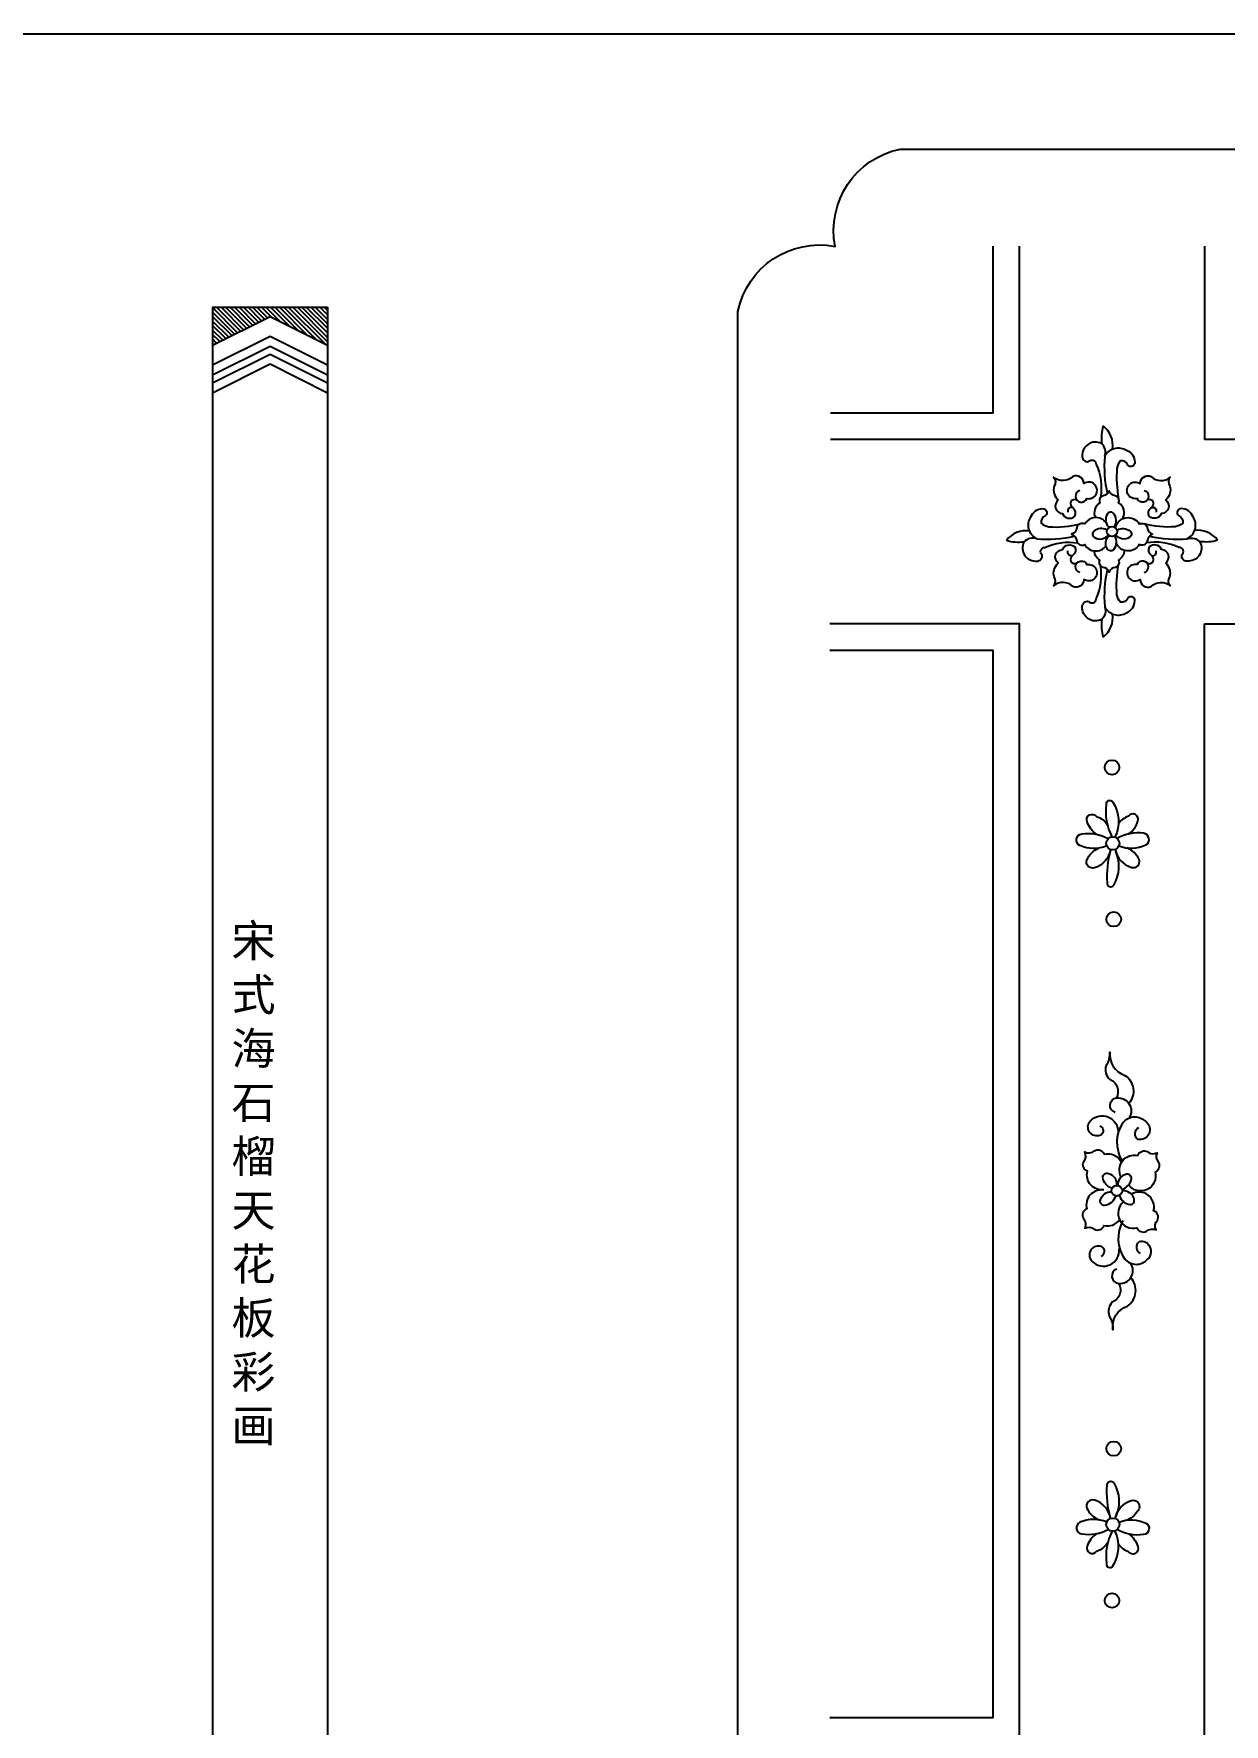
# Model space of a CAD drawing. Extents: x -66030 to 95157, y -13132 to 45879.
# Drawn here: x -38827 to -37700, y 6410 to 8010 of the extents above; entities that cross this region are included whole.
import ezdxf

# ---------------------------------------------------------------- set-up
doc = ezdxf.new("R2010")
doc.units = 0
doc.header["$LTSCALE"] = 100
doc.header["$MEASUREMENT"] = 0
for name, color, linetype in [('3', 11, 'CONTINUOUS'), ('4', 121, 'CONTINUOUS'), ('BH', 21, 'CONTINUOUS'), ('TEXT', 105, 'CONTINUOUS')]:
    doc.layers.add(name, color=color, linetype=linetype)
doc.styles.add('HZ', font='simhei.ttf')

# ---------------------------------------------------------------- blocks, each defined once
blk = doc.blocks.new('A$C7474708E')
at = {"layer": '3'}
for p, q in [((0, 1106.4), (0, 0)), ((0, 1106.4), (0, 1082.4)), ((0, 1106.4), (72.5, 1106.4)), ((0, 1082.4), (36.3, 1100.6)), ((36.3, 1100.6), (72.5, 1082.4)), ((72.5, 1106.4), (72.5, 0)), ((72.5, 1106.4), (72.5, 1082.4)), ((0, 1070), (36.3, 1088.1)), ((36.3, 1088.1), (72.5, 1070)), ((0, 1063.8), (36.3, 1081.9)), ((36.3, 1081.9), (72.5, 1063.8)), ((0, 1058.6), (36.3, 1076.8)), ((0, 1052.4), (36.3, 1070.6)), ((0, 1070), (0, 1063.8)), ((36.3, 1076.8), (72.5, 1058.6)), ((36.3, 1070.6), (72.5, 1052.4)), ((72.5, 1070), (72.5, 1063.8)), ((0, 1058.6), (0, 1052.4)), ((72.5, 1058.6), (72.5, 1052.4))]:
    blk.add_line(p, q, dxfattribs=at)
at = {"layer": 'BH'}
for p, q in [((15.8, 1090.3), (0, 1106.2)), ((13.9, 1089.4), (0, 1103.3)), ((12.1, 1088.5), (0, 1100.5)), ((17.7, 1091.3), (2.6, 1106.4)), ((19.6, 1092.2), (5.4, 1106.4)), ((21.5, 1093.2), (8.2, 1106.4)), ((23.4, 1094.1), (11.1, 1106.4)), ((25.3, 1095.1), (13.9, 1106.4)), ((27.1, 1096), (16.7, 1106.4)), ((29, 1096.9), (19.5, 1106.4)), ((30.9, 1097.9), (22.4, 1106.4)), ((32.8, 1098.8), (25.2, 1106.4)), ((34.7, 1099.8), (28, 1106.4)), ((37.2, 1100.1), (30.9, 1106.4)), ((42.9, 1097.2), (33.7, 1106.4)), ((48.5, 1094.4), (36.5, 1106.4)), ((54.2, 1091.6), (39.3, 1106.4)), ((59.8, 1088.8), (42.2, 1106.4)), ((65.5, 1085.9), (45, 1106.4)), ((71.2, 1083.1), (47.8, 1106.4)), ((72.5, 1084.6), (50.7, 1106.4)), ((72.5, 1087.4), (53.5, 1106.4)), ((72.5, 1090.2), (56.3, 1106.4)), ((72.5, 1093.1), (59.1, 1106.4)), ((72.5, 1095.9), (62, 1106.4)), ((72.5, 1098.7), (64.8, 1106.4)), ((72.5, 1101.5), (67.6, 1106.4)), ((72.5, 1104.4), (70.5, 1106.4)), ((10.2, 1087.5), (0, 1097.7)), ((8.3, 1086.6), (0, 1094.9)), ((6.4, 1085.6), (0, 1092)), ((4.5, 1084.7), (0, 1089.2)), ((2.6, 1083.7), (0, 1086.4)), ((0.7, 1082.8), (0, 1083.5))]:
    blk.add_line(p, q, dxfattribs=at)

msp = doc.modelspace()

# ---------------------------------------------------------------- linework, layer by layer
at = {"layer": '3', "color": 2}
msp.add_line((-66009.4, 8010), (95156.9, 8010), dxfattribs=at)
at = {"layer": '4'}
msp.add_lwpolyline([(-38160.2, 7747.3, -0.410539), (-38068.2, 7808.7, -0.410539), (-38006.8, 7900.8), (-36370.6, 7900.8, -0.410539), (-36309.2, 7808.7, -0.410539), (-36217.2, 7747.3), (-36217.2, 6095.6, -0.410539), (-36309.2, 6034.3, -0.410539), (-36370.6, 5942.2), (-38006.8, 5942.2, -0.410539), (-38068.2, 6034.3, -0.410539), (-38160.2, 6095.6)], format="xyb", close=True, dxfattribs=at)
for points in [[(-38072.5, 7651.4), (-37918.7, 7651.4), (-37918.7, 7808.9)], [(-38073.2, 6416.4), (-37918.7, 6416.4), (-37918.7, 7426.4), (-38073.2, 7426.4)]]:
    msp.add_lwpolyline(points, dxfattribs=at)
for points in [[(-37813, 7610.1, 0.311733), (-37816.1, 7622.2, 0.590459), (-37834.3, 7609.9, 0.487915), (-37828.4, 7605.1, -0.693909), (-37821.2, 7602.5, -0.148721), (-37817.1, 7571.4)], [(-37813, 7610.1, -0.443233), (-37792.4, 7615.8, -0.304811), (-37784.6, 7604.5, -0.686141), (-37791.2, 7601.7, 0.353685), (-37798.2, 7605.9, 0.146626), (-37801.6, 7598.7, 0.059944), (-37800, 7570.1, 0.087935)], [(-37836.5, 7577.8, 1.636546), (-37830, 7570.2, 1.548823), (-37832.8, 7584.3, 0.546357), (-37843.2, 7591, -0.393377), (-37861.5, 7590.3, -0.373311), (-37860.9, 7581.9, 0.306577), (-37857, 7568.9, 0.690648), (-37853.1, 7555.9, 0.502489), (-37841.4, 7553.3, 0.393033), (-37843.2, 7561.4, 0.704198), (-37847.9, 7557.2)], [(-37775.9, 7577.8, -1.636546), (-37782.4, 7570.2, -1.548823), (-37779.6, 7584.3, -0.546357), (-37769.2, 7591, 0.393377), (-37751, 7590.3, 0.373311), (-37751.5, 7581.9, -0.306577), (-37755.4, 7568.9, -0.690648), (-37759.3, 7555.9, -0.502489), (-37771, 7553.3, -0.393033), (-37769.2, 7561.4, -0.704198), (-37764.5, 7557.2)], [(-37796.1, 7551, 0.410819), (-37800, 7566, 0.45718), (-37803.1, 7572.8, -0.30571), (-37808.8, 7577.3, -0.30571), (-37814.6, 7572.8, 0.45718), (-37817.6, 7566, 0.378343), (-37822.1, 7552.1)], [(-37877.4, 7532.1, -0.443233), (-37883, 7552.8, -0.304811), (-37871.8, 7560.6, -0.686141), (-37869, 7554, 0.353685), (-37873.2, 7546.9, 0.146626), (-37866, 7543.5, 0.089866), (-37836.6, 7546.2, 0.087935)], [(-37811.7, 7547.2, 0.533974), (-37832, 7546.1, 0.45718), (-37839.6, 7542.7, -0.30571), (-37844.6, 7536.3, -0.30571), (-37839.6, 7529.9, 0.45718), (-37832, 7526.5, 0.526683), (-37811.9, 7525.2, 0.526683)], [(-37803.8, 7543.1, 0.300325), (-37804.7, 7556.1, 0.533403), (-37810.9, 7555.1, 0.352665), (-37808.9, 7542.9, 0.352665)], [(-37802.9, 7542.4, -0.683564), (-37780.4, 7546.1, -0.45718), (-37772.8, 7542.7, 0.30571), (-37767.8, 7536.3, 0.30571), (-37772.8, 7529.9, -0.45718), (-37780.4, 7526.5, -0.620964), (-37802.3, 7528.2, -0.620964)], [(-37735, 7532.1, 0.443233), (-37729.4, 7552.8, 0.304811), (-37740.6, 7560.6, 0.686141), (-37743.4, 7554, -0.353685), (-37739.2, 7546.9, -0.146626), (-37746.4, 7543.5, -0.089866), (-37775.8, 7546.2, -0.087935)], [(-37811, 7540.5, 0.28385), (-37823.4, 7539.3, 0.533403), (-37822.4, 7533.1, 0.373139), (-37809.7, 7535.7, 0.3606)], [(-37801.4, 7540.5, -0.28385), (-37789, 7539.3, -0.533403), (-37790, 7533.1, -0.373139), (-37802.7, 7535.7, -0.3606)], [(-37877.4, 7532.1, 0.311733), (-37889.5, 7529, 0.590459), (-37877.2, 7510.9, 0.487915), (-37872.4, 7516.8, -0.693909), (-37869.8, 7523.9, -0.148721), (-37838.6, 7528.1)], [(-37836.5, 7500.1, -1.636546), (-37830, 7507.6, -1.548823), (-37832.8, 7493.6, -0.546357), (-37843.2, 7486.8, 0.393377), (-37861.5, 7487.6, 0.373311), (-37860.9, 7495.9, -0.306577), (-37857, 7508.9, -0.690648), (-37853.1, 7521.9, -0.502489), (-37841.4, 7524.5, -0.393033), (-37843.2, 7516.4, -0.704198), (-37847.9, 7520.6)], [(-37794.6, 7521.1, -0.258778), (-37800, 7511.8, -0.45718), (-37803.1, 7505, 0.30571), (-37808.8, 7500.5, 0.30571), (-37814.6, 7505, -0.45718), (-37817.6, 7511.8, -0.247618), (-37823, 7520.6, -0.247618)], [(-37803.8, 7534.8, -0.300325), (-37804.7, 7521.7, -0.533403), (-37810.9, 7522.7, -0.352665), (-37808.9, 7534.9, -0.352665)], [(-37775.9, 7500.1, 1.636546), (-37782.4, 7507.6, 1.548823), (-37779.6, 7493.6, 0.546357), (-37769.2, 7486.8, -0.393377), (-37751, 7487.6, -0.373311), (-37751.5, 7495.9, 0.306577), (-37755.4, 7508.9, 0.690648), (-37759.3, 7521.9, 0.502489), (-37771, 7524.5, 0.393033), (-37769.2, 7516.4, 0.704198), (-37764.5, 7520.6)], [(-37735, 7532.1, -0.311733), (-37723, 7529, -0.590459), (-37735.2, 7510.9, -0.487915), (-37740.1, 7516.8, 0.693909), (-37742.6, 7523.9, 0.148721), (-37773.8, 7528.1)], [(-37813, 7467.7, -0.311733), (-37816.1, 7455.7, -0.590459), (-37834.3, 7467.9, -0.487915), (-37828.4, 7472.8, 0.693909), (-37821.2, 7475.3, 0.148721), (-37817.1, 7506.5)], [(-37813, 7467.7, 0.443233), (-37792.4, 7462.1, 0.304811), (-37784.6, 7473.3, 0.686141), (-37791.2, 7476.1, -0.353685), (-37798.2, 7471.9, -0.146626), (-37801.6, 7479.1, -0.059944), (-37800, 7507.7, -0.087935)], [(-37806.1, 7250, -0.146561), (-37811.5, 7280.6, -0.800705), (-37805.4, 7282.9, -0.258703), (-37803.4, 7249.7)], [(-37820.7, 7252.3, -0.164136), (-37829.7, 7264.1, -0.903948), (-37820.8, 7269.1, -0.179229), (-37810.5, 7261.1)], [(-37790.5, 7252.7, 0.164136), (-37781.7, 7264.7, 0.903948), (-37790.7, 7269.4, 0.161782), (-37800.1, 7262.3, 0.161782)], [(-37811.1, 7241.3, -0.203229), (-37836.7, 7241.7, -0.731757), (-37834.8, 7252.7, -0.164865), (-37809.7, 7248.3, -0.164865)], [(-37799.8, 7241.4, 0.203229), (-37774.2, 7242.3, 0.731757), (-37776.3, 7253.3, 0.164865), (-37801.3, 7248.4, 0.164865)], [(-37807.7, 7238, -0.287238), (-37822.7, 7220.6, -0.599034), (-37830.1, 7228.1, -0.173595), (-37818.9, 7239.2, -0.173595)], [(-37807.7, 7237.1, 0.092043), (-37810.7, 7206.4, 0.800705), (-37804.6, 7204.2, 0.247831), (-37802.7, 7236.2, 0.247831)], [(-37803.1, 7238.1, 0.287238), (-37787.8, 7221, 0.599034), (-37780.5, 7228.6, 0.173595), (-37792, 7239.5, 0.173595)], [(-37801.7, 7002.8, 0.45279), (-37808.3, 7020.2, -0.271245), (-37811.5, 7033.5, 0.158832), (-37808.2, 7046.3, 0.359028), (-37793.9, 7024.2, -0.453133), (-37790.3, 6997.5, -0.453133)], [(-37803.3, 6989.1, -0.804092), (-37801.7, 7002.8, -0.636197), (-37790.1, 6983.8, -0.636197)], [(-37817.7, 6976.5, -0.642182), (-37817.2, 6967.5, -0.803522), (-37826.7, 6981.1, -0.710529), (-37800.5, 6969.8, -0.710529)], [(-37796.4, 6943.4, -0.294866), (-37795.5, 6979.7, -0.458135), (-37774.2, 6980.4, -0.810689), (-37781.7, 6963.6, -0.54116), (-37780.9, 6974.8)], [(-37813.8, 6916, -0.533974), (-37829.5, 6933.5, -0.45718), (-37833, 6942.4, 0.30571), (-37832, 6951.7, 0.30571), (-37822.7, 6952.9, -0.45718), (-37813.6, 6949.6, -0.362121), (-37797.2, 6941.9, -0.362121)], [(-37797.5, 6928, -0.646387), (-37781.8, 6948.4, -0.45718), (-37772.8, 6952, 0.30571), (-37763.5, 6951, 0.30571), (-37762.2, 6941.7, -0.45718), (-37765.5, 6932.7, -0.827549), (-37790.5, 6920.5)], [(-37806.4, 6917.3, -0.28385), (-37814.8, 6927.4, -0.533403), (-37809.5, 6931.3, -0.373139), (-37801.9, 6920, -0.3606)], [(-37796.8, 6916.3, 0.300325), (-37787.8, 6926.7, 0.533403), (-37793.2, 6930.5, 0.352665), (-37800.7, 6919.9, 0.352665)], [(-37814.6, 6915.6, 0.533974), (-37830, 6897.8, 0.45718), (-37833.3, 6888.8, -0.30571), (-37832, 6879.5, -0.30571), (-37822.7, 6878.5, 0.45718), (-37813.8, 6882.1, 0.302883), (-37799, 6887.5, 0.302883)], [(-37802.9, 6910.1, -0.300325), (-37813.2, 6901, -0.533403), (-37817.1, 6906.3, -0.352665), (-37806.6, 6914, -0.352665)], [(-37795.3, 6904.6, 0.804392), (-37782.7, 6880, 0.45718), (-37773.7, 6876.7, -0.30571), (-37764.4, 6877.9, -0.30571), (-37763.3, 6887.2, 0.45718), (-37766.8, 6896.1, 0.666811), (-37787.8, 6911.7, 0.620964)], [(-37799.2, 6910.2, 0.28385), (-37789.1, 6902, 0.533403), (-37785.3, 6907.3, 0.373139), (-37796.6, 6914.8, 0.3606)], [(-37795.8, 6886.7, 0.294866), (-37794.1, 6850.3, 0.458135), (-37772.7, 6850.2, 0.810689), (-37780.6, 6866.7, 0.54116), (-37779.6, 6855.6)], [(-37816.3, 6853.1, 0.642182), (-37816, 6862.1, 0.803522), (-37825.3, 6848.3, 0.710529), (-37799.3, 6860.1, 0.710529)], [(-37799.8, 6827.2, -0.45279), (-37806, 6809.6, 0.271245), (-37808.9, 6796.3, -0.158832), (-37805.3, 6783.5, -0.359028), (-37791.5, 6805.9, 0.453133), (-37788.4, 6832.7, 0.453133)], [(-37801.7, 6840.9, 0.804092), (-37799.8, 6827.2, 0.636197), (-37788.6, 6846.4, 0.636197)], [(-37807.7, 6605.7, -0.092043), (-37810.7, 6636.4, -0.800705), (-37804.6, 6638.6, -0.247831), (-37802.7, 6606.6, -0.247831)], [(-37807.7, 6604.8, 0.287238), (-37822.7, 6622.2, 0.599034), (-37830.1, 6614.7, 0.173595), (-37818.9, 6603.6, 0.173595)], [(-37803.1, 6604.7, -0.287238), (-37787.8, 6621.8, -0.599034), (-37780.5, 6614.2, -0.173595), (-37792, 6603.3, -0.173595)], [(-37811.1, 6601.5, 0.203229), (-37836.7, 6601.2, 0.731757), (-37834.8, 6590.2, 0.164865), (-37809.7, 6594.5, 0.164865)], [(-37806.1, 6592.8, 0.146561), (-37811.5, 6562.2, 0.800705), (-37805.4, 6559.9, 0.258703), (-37803.4, 6593.1)], [(-37799.8, 6601.4, -0.203229), (-37774.2, 6600.5, -0.731757), (-37776.3, 6589.5, -0.164865), (-37801.3, 6594.4, -0.164865)], [(-37820.7, 6590.5, 0.164136), (-37829.7, 6578.7, 0.903948), (-37820.8, 6573.8, 0.179229), (-37810.5, 6581.7)], [(-37790.5, 6590.2, -0.164136), (-37781.7, 6578.2, -0.903948), (-37790.7, 6573.4, -0.161782), (-37800.1, 6580.6, -0.161782)]]:
    msp.add_lwpolyline(points, format="xyb", dxfattribs=at)
for centre, radius in [((-37806.2, 7538.9), 4.8), ((-37806.2, 7315.7), 6.92), ((-37805.4, 7243.8), 6.23), ((-37804.6, 7171.9), 6.92), ((-37801.6, 6915), 5.04), ((-37804.6, 6670.9), 6.92), ((-37805.4, 6599), 6.23), ((-37806.2, 6527.1), 6.92)]:
    msp.add_circle(centre, radius, dxfattribs=at)
for centre, radius, start, end in [((-37777.6, 7627.8), 38.6, 163.3784, 188.3606), ((-37829.2, 7620.1), 23.8, 352.435, 52.1163), ((-37705.1, 7599.8), 108.4, 174.5174, 193.4845), ((-37841.3, 7565.1), 4.19, 65.4995, 242.9163), ((-37771.1, 7565.1), 4.19, 297.0837, 114.5005), ((-37887.4, 7515.9), 23.8, 82.435, 142.1163), ((-37725.1, 7516.3), 23.8, 37.8837, 97.565), ((-37895.1, 7567.5), 38.6, 253.3784, 278.3606), ((-37867.1, 7640), 108.4, 264.5174, 283.4845), ((-37745.3, 7640), 108.4, 256.5155, 275.4826), ((-37717.4, 7567.9), 38.6, 261.6394, 286.6216), ((-37841.3, 7512.7), 4.19, 117.0837, 294.5005), ((-37705.1, 7478.1), 108.4, 166.5155, 185.4826), ((-37771.1, 7512.7), 4.19, 245.4995, 62.9163), ((-37777.6, 7450), 38.6, 171.6394, 196.6216), ((-37829.2, 7457.8), 23.8, 307.8837, 7.565)]:
    msp.add_arc(centre, radius, start, end, dxfattribs=at)
at = {"layer": 'TEXT'}
for points in [[(-38072.5, 7626.4), (-37893.7, 7626.4), (-37893.7, 7808.9)], [(-37718.7, 7808.9), (-37718.7, 7626.4), (-36658.7, 7626.4), (-36658.7, 7808.9)], [(-38073.2, 6391.4), (-37893.7, 6391.4), (-37893.7, 7451.4), (-38073.2, 7451.4)]]:
    msp.add_lwpolyline(points, dxfattribs=at)
msp.add_lwpolyline([(-37718.7, 7451.4), (-36658.7, 7451.4), (-36658.7, 6391.4), (-37718.7, 6391.4)], close=True, dxfattribs=at)

# ---------------------------------------------------------------- block references
at = {"layer": '4', "xscale": 1.5, "yscale": 1.5, "zscale": 1.5}
msp.add_blockref('A$C7474708E', (-38657.4, 6091.6), dxfattribs=at)

# ---------------------------------------------------------------- texts
at = {"layer": 'TEXT', "insert": (-38639.5, 6920.5), "char_height": 30.6, "attachment_point": 4, "style": 'HZ'}
msp.add_mtext('宋\\P式\\P海\\P石\\P榴\\P天\\P花\\P板\\P彩\\P画', dxfattribs=at)

doc.saveas('drawing.dxf')
